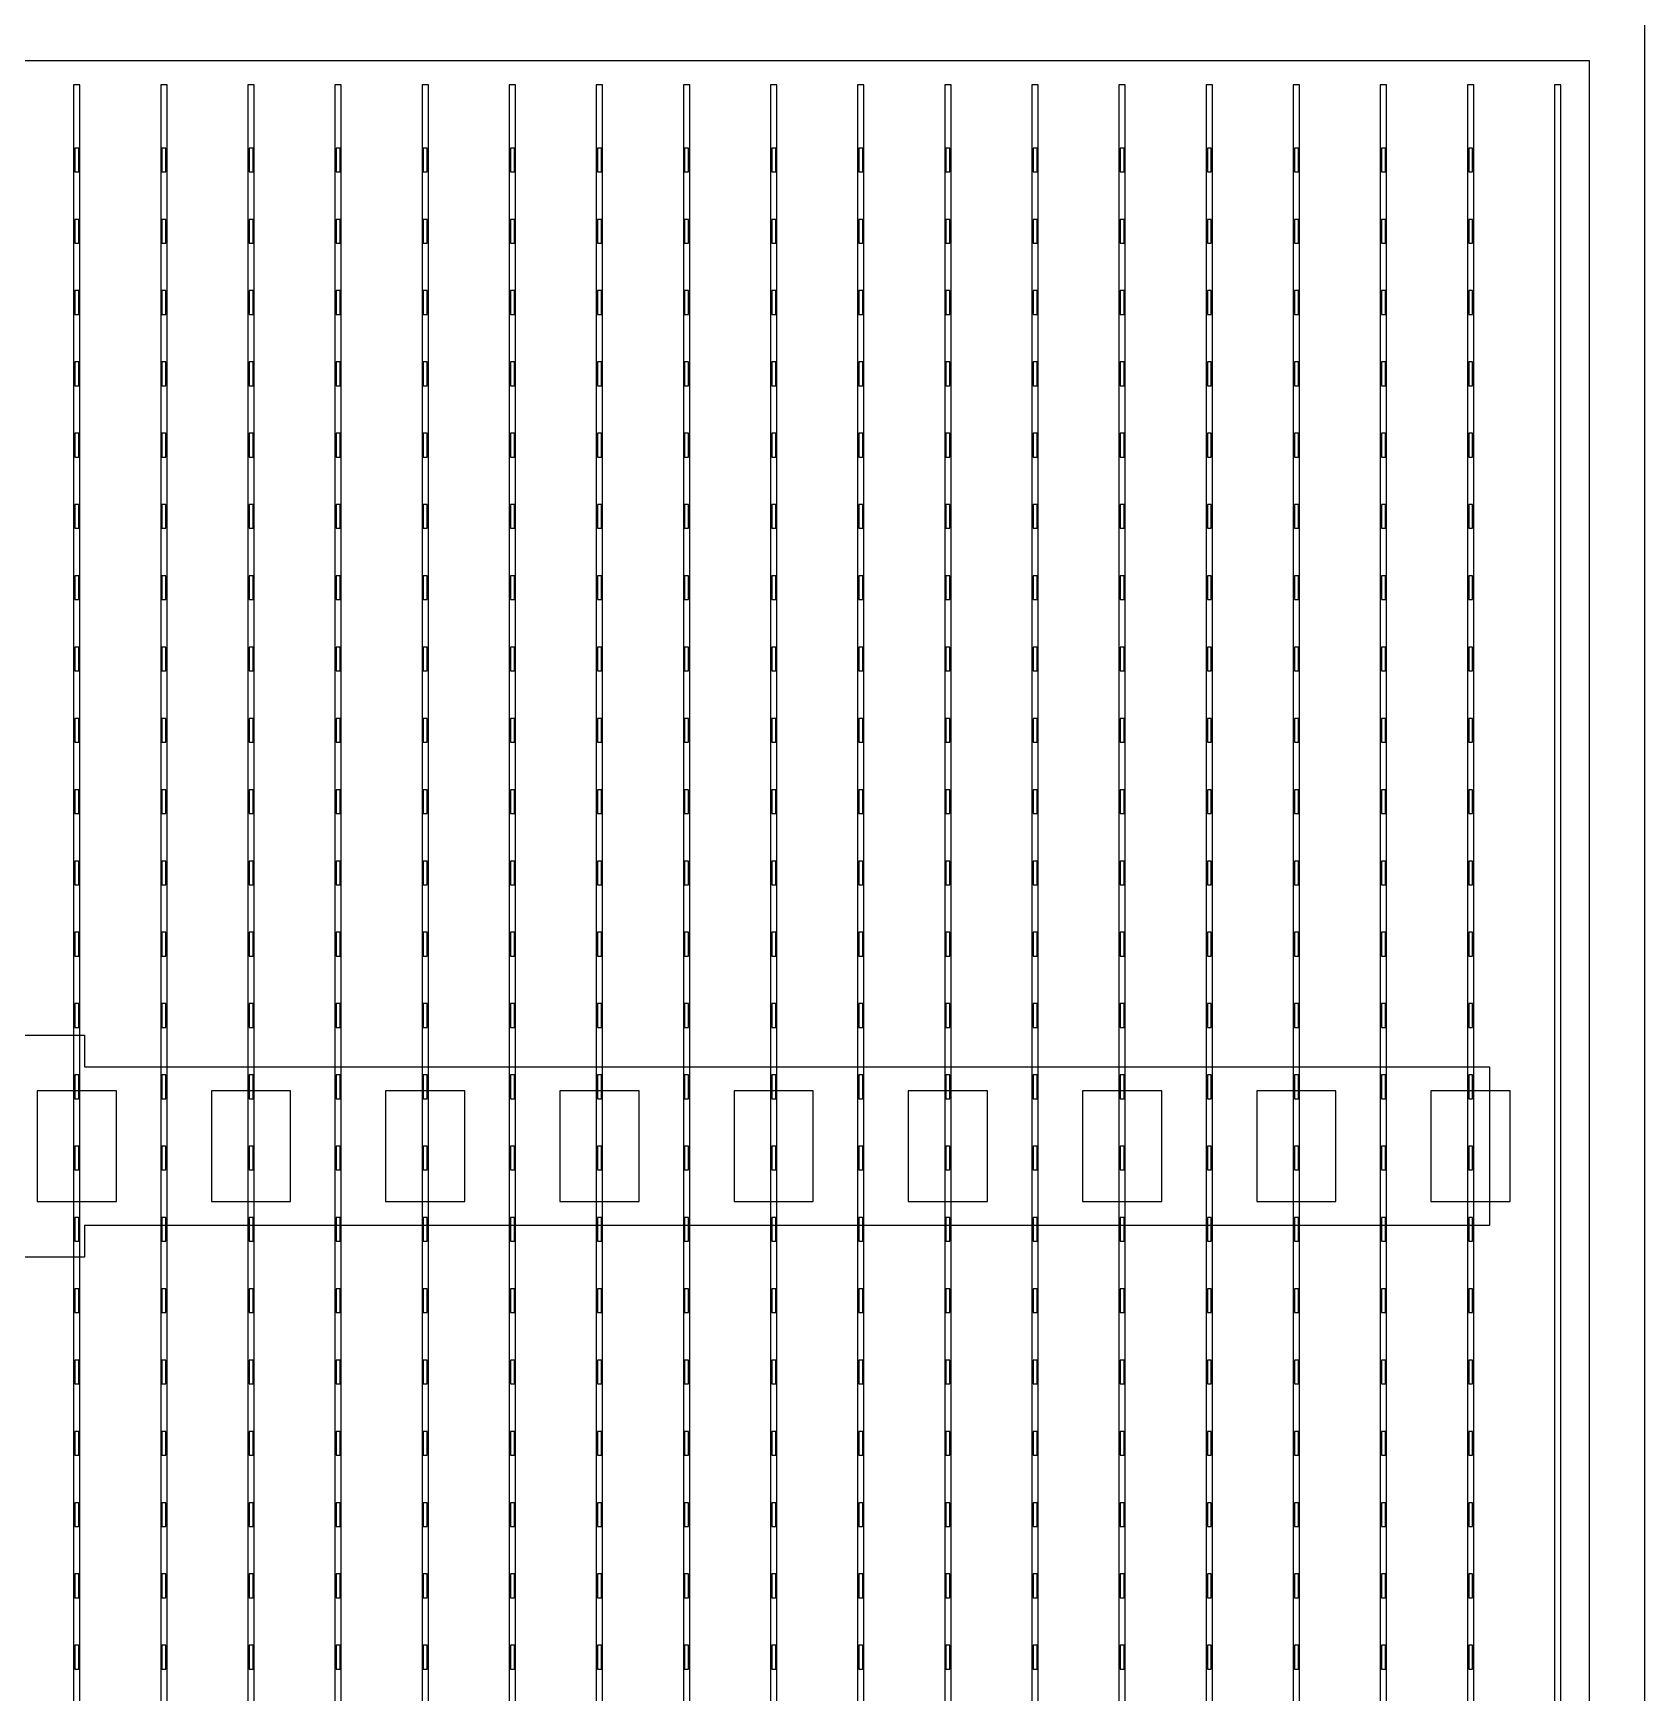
# Model space of a CAD drawing. Header units: millimetres. Extents: x -18 to 142, y -7 to 153.
# Drawn here: x 114.7 to 124.87, y 114.25 to 124.72 of the extents above; entities that cross this region are included whole.
import ezdxf

# ---------------------------------------------------------------- set-up
doc = ezdxf.new("R2010")
doc.units = ezdxf.units.MM
for name, color, linetype in [('BUSBARS', 3, 'Continuous'), ('CELLS', 5, 'Continuous'), ('CONTACT_PADS', 2, 'Continuous'), ('DICING', 4, 'Continuous'), ('FINGERS', 1, 'Continuous'), ('INSULATION', 2, 'Continuous')]:
    doc.layers.add(name, color=color, linetype=linetype)

msp = doc.modelspace()

# ---------------------------------------------------------------- linework, layer by layer
at = {"layer": 'BUSBARS'}
msp.add_lwpolyline([(123.89, 118.2), (123.89, 117.2), (115.02, 117.2), (115.02, 117), (113.82, 117), (113.82, 117.2), (104.95, 117.2), (104.95, 118.2), (113.82, 118.2), (113.82, 118.4), (115.02, 118.4), (115.02, 118.2), (123.89, 118.2)], close=True, dxfattribs=at)
at = {"layer": 'CELLS'}
msp.add_lwpolyline([(124.87, 104), (124.87, 124.9), (103.97, 124.9), (103.97, 104), (124.87, 104)], close=True, dxfattribs=at)
at = {"layer": 'CONTACT_PADS'}
for points in [[(114.983, 123.85), (114.983, 124), (114.958, 124), (114.958, 123.85), (114.983, 123.85)], [(115.533, 123.85), (115.533, 124), (115.508, 124), (115.508, 123.85), (115.533, 123.85)], [(116.083, 123.85), (116.083, 124), (116.058, 124), (116.058, 123.85), (116.083, 123.85)], [(116.633, 123.85), (116.633, 124), (116.608, 124), (116.608, 123.85), (116.633, 123.85)], [(117.183, 123.85), (117.183, 124), (117.158, 124), (117.158, 123.85), (117.183, 123.85)], [(117.733, 123.85), (117.733, 124), (117.708, 124), (117.708, 123.85), (117.733, 123.85)], [(118.283, 123.85), (118.283, 124), (118.258, 124), (118.258, 123.85), (118.283, 123.85)], [(118.833, 123.85), (118.833, 124), (118.808, 124), (118.808, 123.85), (118.833, 123.85)], [(119.383, 123.85), (119.383, 124), (119.358, 124), (119.358, 123.85), (119.383, 123.85)], [(119.933, 123.85), (119.933, 124), (119.908, 124), (119.908, 123.85), (119.933, 123.85)], [(120.483, 123.85), (120.483, 124), (120.458, 124), (120.458, 123.85), (120.483, 123.85)], [(121.033, 123.85), (121.033, 124), (121.008, 124), (121.008, 123.85), (121.033, 123.85)], [(121.583, 123.85), (121.583, 124), (121.558, 124), (121.558, 123.85), (121.583, 123.85)], [(122.133, 123.85), (122.133, 124), (122.108, 124), (122.108, 123.85), (122.133, 123.85)], [(122.683, 123.85), (122.683, 124), (122.658, 124), (122.658, 123.85), (122.683, 123.85)], [(123.233, 123.85), (123.233, 124), (123.208, 124), (123.208, 123.85), (123.233, 123.85)], [(123.783, 123.85), (123.783, 124), (123.758, 124), (123.758, 123.85), (123.783, 123.85)], [(114.983, 123.4), (114.983, 123.55), (114.958, 123.55), (114.958, 123.4), (114.983, 123.4)], [(115.533, 123.4), (115.533, 123.55), (115.508, 123.55), (115.508, 123.4), (115.533, 123.4)], [(116.083, 123.4), (116.083, 123.55), (116.058, 123.55), (116.058, 123.4), (116.083, 123.4)], [(116.633, 123.4), (116.633, 123.55), (116.608, 123.55), (116.608, 123.4), (116.633, 123.4)], [(117.183, 123.4), (117.183, 123.55), (117.158, 123.55), (117.158, 123.4), (117.183, 123.4)], [(117.733, 123.4), (117.733, 123.55), (117.708, 123.55), (117.708, 123.4), (117.733, 123.4)], [(118.283, 123.4), (118.283, 123.55), (118.258, 123.55), (118.258, 123.4), (118.283, 123.4)], [(118.833, 123.4), (118.833, 123.55), (118.808, 123.55), (118.808, 123.4), (118.833, 123.4)], [(119.383, 123.4), (119.383, 123.55), (119.358, 123.55), (119.358, 123.4), (119.383, 123.4)], [(119.933, 123.4), (119.933, 123.55), (119.908, 123.55), (119.908, 123.4), (119.933, 123.4)], [(120.483, 123.4), (120.483, 123.55), (120.458, 123.55), (120.458, 123.4), (120.483, 123.4)], [(121.033, 123.4), (121.033, 123.55), (121.008, 123.55), (121.008, 123.4), (121.033, 123.4)], [(121.583, 123.4), (121.583, 123.55), (121.558, 123.55), (121.558, 123.4), (121.583, 123.4)], [(122.133, 123.4), (122.133, 123.55), (122.108, 123.55), (122.108, 123.4), (122.133, 123.4)], [(122.683, 123.4), (122.683, 123.55), (122.658, 123.55), (122.658, 123.4), (122.683, 123.4)], [(123.233, 123.4), (123.233, 123.55), (123.208, 123.55), (123.208, 123.4), (123.233, 123.4)], [(123.783, 123.4), (123.783, 123.55), (123.758, 123.55), (123.758, 123.4), (123.783, 123.4)], [(114.983, 122.95), (114.983, 123.1), (114.958, 123.1), (114.958, 122.95), (114.983, 122.95)], [(115.533, 122.95), (115.533, 123.1), (115.508, 123.1), (115.508, 122.95), (115.533, 122.95)], [(116.083, 122.95), (116.083, 123.1), (116.058, 123.1), (116.058, 122.95), (116.083, 122.95)], [(116.633, 122.95), (116.633, 123.1), (116.608, 123.1), (116.608, 122.95), (116.633, 122.95)], [(117.183, 122.95), (117.183, 123.1), (117.158, 123.1), (117.158, 122.95), (117.183, 122.95)], [(117.733, 122.95), (117.733, 123.1), (117.708, 123.1), (117.708, 122.95), (117.733, 122.95)], [(118.283, 122.95), (118.283, 123.1), (118.258, 123.1), (118.258, 122.95), (118.283, 122.95)], [(118.833, 122.95), (118.833, 123.1), (118.808, 123.1), (118.808, 122.95), (118.833, 122.95)], [(119.383, 122.95), (119.383, 123.1), (119.358, 123.1), (119.358, 122.95), (119.383, 122.95)], [(119.933, 122.95), (119.933, 123.1), (119.908, 123.1), (119.908, 122.95), (119.933, 122.95)], [(120.483, 122.95), (120.483, 123.1), (120.458, 123.1), (120.458, 122.95), (120.483, 122.95)], [(121.033, 122.95), (121.033, 123.1), (121.008, 123.1), (121.008, 122.95), (121.033, 122.95)], [(121.583, 122.95), (121.583, 123.1), (121.558, 123.1), (121.558, 122.95), (121.583, 122.95)], [(122.133, 122.95), (122.133, 123.1), (122.108, 123.1), (122.108, 122.95), (122.133, 122.95)], [(122.683, 122.95), (122.683, 123.1), (122.658, 123.1), (122.658, 122.95), (122.683, 122.95)], [(123.233, 122.95), (123.233, 123.1), (123.208, 123.1), (123.208, 122.95), (123.233, 122.95)], [(123.783, 122.95), (123.783, 123.1), (123.758, 123.1), (123.758, 122.95), (123.783, 122.95)], [(114.983, 122.5), (114.983, 122.65), (114.958, 122.65), (114.958, 122.5), (114.983, 122.5)], [(115.533, 122.5), (115.533, 122.65), (115.508, 122.65), (115.508, 122.5), (115.533, 122.5)], [(116.083, 122.5), (116.083, 122.65), (116.058, 122.65), (116.058, 122.5), (116.083, 122.5)], [(116.633, 122.5), (116.633, 122.65), (116.608, 122.65), (116.608, 122.5), (116.633, 122.5)], [(117.183, 122.5), (117.183, 122.65), (117.158, 122.65), (117.158, 122.5), (117.183, 122.5)], [(117.733, 122.5), (117.733, 122.65), (117.708, 122.65), (117.708, 122.5), (117.733, 122.5)], [(118.283, 122.5), (118.283, 122.65), (118.258, 122.65), (118.258, 122.5), (118.283, 122.5)], [(118.833, 122.5), (118.833, 122.65), (118.808, 122.65), (118.808, 122.5), (118.833, 122.5)], [(119.383, 122.5), (119.383, 122.65), (119.358, 122.65), (119.358, 122.5), (119.383, 122.5)], [(119.933, 122.5), (119.933, 122.65), (119.908, 122.65), (119.908, 122.5), (119.933, 122.5)], [(120.483, 122.5), (120.483, 122.65), (120.458, 122.65), (120.458, 122.5), (120.483, 122.5)], [(121.033, 122.5), (121.033, 122.65), (121.008, 122.65), (121.008, 122.5), (121.033, 122.5)], [(121.583, 122.5), (121.583, 122.65), (121.558, 122.65), (121.558, 122.5), (121.583, 122.5)], [(122.133, 122.5), (122.133, 122.65), (122.108, 122.65), (122.108, 122.5), (122.133, 122.5)], [(122.683, 122.5), (122.683, 122.65), (122.658, 122.65), (122.658, 122.5), (122.683, 122.5)], [(123.233, 122.5), (123.233, 122.65), (123.208, 122.65), (123.208, 122.5), (123.233, 122.5)], [(123.783, 122.5), (123.783, 122.65), (123.758, 122.65), (123.758, 122.5), (123.783, 122.5)], [(114.983, 122.05), (114.983, 122.2), (114.958, 122.2), (114.958, 122.05), (114.983, 122.05)], [(115.533, 122.05), (115.533, 122.2), (115.508, 122.2), (115.508, 122.05), (115.533, 122.05)], [(116.083, 122.05), (116.083, 122.2), (116.058, 122.2), (116.058, 122.05), (116.083, 122.05)], [(116.633, 122.05), (116.633, 122.2), (116.608, 122.2), (116.608, 122.05), (116.633, 122.05)], [(117.183, 122.05), (117.183, 122.2), (117.158, 122.2), (117.158, 122.05), (117.183, 122.05)], [(117.733, 122.05), (117.733, 122.2), (117.708, 122.2), (117.708, 122.05), (117.733, 122.05)], [(118.283, 122.05), (118.283, 122.2), (118.258, 122.2), (118.258, 122.05), (118.283, 122.05)], [(118.833, 122.05), (118.833, 122.2), (118.808, 122.2), (118.808, 122.05), (118.833, 122.05)], [(119.383, 122.05), (119.383, 122.2), (119.358, 122.2), (119.358, 122.05), (119.383, 122.05)], [(119.933, 122.05), (119.933, 122.2), (119.908, 122.2), (119.908, 122.05), (119.933, 122.05)], [(120.483, 122.05), (120.483, 122.2), (120.458, 122.2), (120.458, 122.05), (120.483, 122.05)], [(121.033, 122.05), (121.033, 122.2), (121.008, 122.2), (121.008, 122.05), (121.033, 122.05)], [(121.583, 122.05), (121.583, 122.2), (121.558, 122.2), (121.558, 122.05), (121.583, 122.05)], [(122.133, 122.05), (122.133, 122.2), (122.108, 122.2), (122.108, 122.05), (122.133, 122.05)], [(122.683, 122.05), (122.683, 122.2), (122.658, 122.2), (122.658, 122.05), (122.683, 122.05)], [(123.233, 122.05), (123.233, 122.2), (123.208, 122.2), (123.208, 122.05), (123.233, 122.05)], [(123.783, 122.05), (123.783, 122.2), (123.758, 122.2), (123.758, 122.05), (123.783, 122.05)], [(114.983, 121.6), (114.983, 121.75), (114.958, 121.75), (114.958, 121.6), (114.983, 121.6)], [(115.533, 121.6), (115.533, 121.75), (115.508, 121.75), (115.508, 121.6), (115.533, 121.6)], [(116.083, 121.6), (116.083, 121.75), (116.058, 121.75), (116.058, 121.6), (116.083, 121.6)], [(116.633, 121.6), (116.633, 121.75), (116.608, 121.75), (116.608, 121.6), (116.633, 121.6)], [(117.183, 121.6), (117.183, 121.75), (117.158, 121.75), (117.158, 121.6), (117.183, 121.6)], [(117.733, 121.6), (117.733, 121.75), (117.708, 121.75), (117.708, 121.6), (117.733, 121.6)], [(118.283, 121.6), (118.283, 121.75), (118.258, 121.75), (118.258, 121.6), (118.283, 121.6)], [(118.833, 121.6), (118.833, 121.75), (118.808, 121.75), (118.808, 121.6), (118.833, 121.6)], [(119.383, 121.6), (119.383, 121.75), (119.358, 121.75), (119.358, 121.6), (119.383, 121.6)], [(119.933, 121.6), (119.933, 121.75), (119.908, 121.75), (119.908, 121.6), (119.933, 121.6)], [(120.483, 121.6), (120.483, 121.75), (120.458, 121.75), (120.458, 121.6), (120.483, 121.6)], [(121.033, 121.6), (121.033, 121.75), (121.008, 121.75), (121.008, 121.6), (121.033, 121.6)], [(121.583, 121.6), (121.583, 121.75), (121.558, 121.75), (121.558, 121.6), (121.583, 121.6)], [(122.133, 121.6), (122.133, 121.75), (122.108, 121.75), (122.108, 121.6), (122.133, 121.6)], [(122.683, 121.6), (122.683, 121.75), (122.658, 121.75), (122.658, 121.6), (122.683, 121.6)], [(123.233, 121.6), (123.233, 121.75), (123.208, 121.75), (123.208, 121.6), (123.233, 121.6)], [(123.783, 121.6), (123.783, 121.75), (123.758, 121.75), (123.758, 121.6), (123.783, 121.6)], [(114.983, 121.15), (114.983, 121.3), (114.958, 121.3), (114.958, 121.15), (114.983, 121.15)], [(115.533, 121.15), (115.533, 121.3), (115.508, 121.3), (115.508, 121.15), (115.533, 121.15)], [(116.083, 121.15), (116.083, 121.3), (116.058, 121.3), (116.058, 121.15), (116.083, 121.15)], [(116.633, 121.15), (116.633, 121.3), (116.608, 121.3), (116.608, 121.15), (116.633, 121.15)], [(117.183, 121.15), (117.183, 121.3), (117.158, 121.3), (117.158, 121.15), (117.183, 121.15)], [(117.733, 121.15), (117.733, 121.3), (117.708, 121.3), (117.708, 121.15), (117.733, 121.15)], [(118.283, 121.15), (118.283, 121.3), (118.258, 121.3), (118.258, 121.15), (118.283, 121.15)], [(118.833, 121.15), (118.833, 121.3), (118.808, 121.3), (118.808, 121.15), (118.833, 121.15)], [(119.383, 121.15), (119.383, 121.3), (119.358, 121.3), (119.358, 121.15), (119.383, 121.15)], [(119.933, 121.15), (119.933, 121.3), (119.908, 121.3), (119.908, 121.15), (119.933, 121.15)], [(120.483, 121.15), (120.483, 121.3), (120.458, 121.3), (120.458, 121.15), (120.483, 121.15)], [(121.033, 121.15), (121.033, 121.3), (121.008, 121.3), (121.008, 121.15), (121.033, 121.15)], [(121.583, 121.15), (121.583, 121.3), (121.558, 121.3), (121.558, 121.15), (121.583, 121.15)], [(122.133, 121.15), (122.133, 121.3), (122.108, 121.3), (122.108, 121.15), (122.133, 121.15)], [(122.683, 121.15), (122.683, 121.3), (122.658, 121.3), (122.658, 121.15), (122.683, 121.15)], [(123.233, 121.15), (123.233, 121.3), (123.208, 121.3), (123.208, 121.15), (123.233, 121.15)], [(123.783, 121.15), (123.783, 121.3), (123.758, 121.3), (123.758, 121.15), (123.783, 121.15)], [(114.983, 120.7), (114.983, 120.85), (114.958, 120.85), (114.958, 120.7), (114.983, 120.7)], [(115.533, 120.7), (115.533, 120.85), (115.508, 120.85), (115.508, 120.7), (115.533, 120.7)], [(116.083, 120.7), (116.083, 120.85), (116.058, 120.85), (116.058, 120.7), (116.083, 120.7)], [(116.633, 120.7), (116.633, 120.85), (116.608, 120.85), (116.608, 120.7), (116.633, 120.7)], [(117.183, 120.7), (117.183, 120.85), (117.158, 120.85), (117.158, 120.7), (117.183, 120.7)], [(117.733, 120.7), (117.733, 120.85), (117.708, 120.85), (117.708, 120.7), (117.733, 120.7)], [(118.283, 120.7), (118.283, 120.85), (118.258, 120.85), (118.258, 120.7), (118.283, 120.7)], [(118.833, 120.7), (118.833, 120.85), (118.808, 120.85), (118.808, 120.7), (118.833, 120.7)], [(119.383, 120.7), (119.383, 120.85), (119.358, 120.85), (119.358, 120.7), (119.383, 120.7)], [(119.933, 120.7), (119.933, 120.85), (119.908, 120.85), (119.908, 120.7), (119.933, 120.7)], [(120.483, 120.7), (120.483, 120.85), (120.458, 120.85), (120.458, 120.7), (120.483, 120.7)], [(121.033, 120.7), (121.033, 120.85), (121.008, 120.85), (121.008, 120.7), (121.033, 120.7)], [(121.583, 120.7), (121.583, 120.85), (121.558, 120.85), (121.558, 120.7), (121.583, 120.7)], [(122.133, 120.7), (122.133, 120.85), (122.108, 120.85), (122.108, 120.7), (122.133, 120.7)], [(122.683, 120.7), (122.683, 120.85), (122.658, 120.85), (122.658, 120.7), (122.683, 120.7)], [(123.233, 120.7), (123.233, 120.85), (123.208, 120.85), (123.208, 120.7), (123.233, 120.7)], [(123.783, 120.7), (123.783, 120.85), (123.758, 120.85), (123.758, 120.7), (123.783, 120.7)], [(114.983, 120.25), (114.983, 120.4), (114.958, 120.4), (114.958, 120.25), (114.983, 120.25)], [(115.533, 120.25), (115.533, 120.4), (115.508, 120.4), (115.508, 120.25), (115.533, 120.25)], [(116.083, 120.25), (116.083, 120.4), (116.058, 120.4), (116.058, 120.25), (116.083, 120.25)], [(116.633, 120.25), (116.633, 120.4), (116.608, 120.4), (116.608, 120.25), (116.633, 120.25)], [(117.183, 120.25), (117.183, 120.4), (117.158, 120.4), (117.158, 120.25), (117.183, 120.25)], [(117.733, 120.25), (117.733, 120.4), (117.708, 120.4), (117.708, 120.25), (117.733, 120.25)], [(118.283, 120.25), (118.283, 120.4), (118.258, 120.4), (118.258, 120.25), (118.283, 120.25)], [(118.833, 120.25), (118.833, 120.4), (118.808, 120.4), (118.808, 120.25), (118.833, 120.25)], [(119.383, 120.25), (119.383, 120.4), (119.358, 120.4), (119.358, 120.25), (119.383, 120.25)], [(119.933, 120.25), (119.933, 120.4), (119.908, 120.4), (119.908, 120.25), (119.933, 120.25)], [(120.483, 120.25), (120.483, 120.4), (120.458, 120.4), (120.458, 120.25), (120.483, 120.25)], [(121.033, 120.25), (121.033, 120.4), (121.008, 120.4), (121.008, 120.25), (121.033, 120.25)], [(121.583, 120.25), (121.583, 120.4), (121.558, 120.4), (121.558, 120.25), (121.583, 120.25)], [(122.133, 120.25), (122.133, 120.4), (122.108, 120.4), (122.108, 120.25), (122.133, 120.25)], [(122.683, 120.25), (122.683, 120.4), (122.658, 120.4), (122.658, 120.25), (122.683, 120.25)], [(123.233, 120.25), (123.233, 120.4), (123.208, 120.4), (123.208, 120.25), (123.233, 120.25)], [(123.783, 120.25), (123.783, 120.4), (123.758, 120.4), (123.758, 120.25), (123.783, 120.25)], [(114.983, 119.8), (114.983, 119.95), (114.958, 119.95), (114.958, 119.8), (114.983, 119.8)], [(115.533, 119.8), (115.533, 119.95), (115.508, 119.95), (115.508, 119.8), (115.533, 119.8)], [(116.083, 119.8), (116.083, 119.95), (116.058, 119.95), (116.058, 119.8), (116.083, 119.8)], [(116.633, 119.8), (116.633, 119.95), (116.608, 119.95), (116.608, 119.8), (116.633, 119.8)], [(117.183, 119.8), (117.183, 119.95), (117.158, 119.95), (117.158, 119.8), (117.183, 119.8)], [(117.733, 119.8), (117.733, 119.95), (117.708, 119.95), (117.708, 119.8), (117.733, 119.8)], [(118.283, 119.8), (118.283, 119.95), (118.258, 119.95), (118.258, 119.8), (118.283, 119.8)], [(118.833, 119.8), (118.833, 119.95), (118.808, 119.95), (118.808, 119.8), (118.833, 119.8)], [(119.383, 119.8), (119.383, 119.95), (119.358, 119.95), (119.358, 119.8), (119.383, 119.8)], [(119.933, 119.8), (119.933, 119.95), (119.908, 119.95), (119.908, 119.8), (119.933, 119.8)], [(120.483, 119.8), (120.483, 119.95), (120.458, 119.95), (120.458, 119.8), (120.483, 119.8)], [(121.033, 119.8), (121.033, 119.95), (121.008, 119.95), (121.008, 119.8), (121.033, 119.8)], [(121.583, 119.8), (121.583, 119.95), (121.558, 119.95), (121.558, 119.8), (121.583, 119.8)], [(122.133, 119.8), (122.133, 119.95), (122.108, 119.95), (122.108, 119.8), (122.133, 119.8)], [(122.683, 119.8), (122.683, 119.95), (122.658, 119.95), (122.658, 119.8), (122.683, 119.8)], [(123.233, 119.8), (123.233, 119.95), (123.208, 119.95), (123.208, 119.8), (123.233, 119.8)], [(123.783, 119.8), (123.783, 119.95), (123.758, 119.95), (123.758, 119.8), (123.783, 119.8)], [(114.983, 119.35), (114.983, 119.5), (114.958, 119.5), (114.958, 119.35), (114.983, 119.35)], [(115.533, 119.35), (115.533, 119.5), (115.508, 119.5), (115.508, 119.35), (115.533, 119.35)], [(116.083, 119.35), (116.083, 119.5), (116.058, 119.5), (116.058, 119.35), (116.083, 119.35)], [(116.633, 119.35), (116.633, 119.5), (116.608, 119.5), (116.608, 119.35), (116.633, 119.35)], [(117.183, 119.35), (117.183, 119.5), (117.158, 119.5), (117.158, 119.35), (117.183, 119.35)], [(117.733, 119.35), (117.733, 119.5), (117.708, 119.5), (117.708, 119.35), (117.733, 119.35)], [(118.283, 119.35), (118.283, 119.5), (118.258, 119.5), (118.258, 119.35), (118.283, 119.35)], [(118.833, 119.35), (118.833, 119.5), (118.808, 119.5), (118.808, 119.35), (118.833, 119.35)], [(119.383, 119.35), (119.383, 119.5), (119.358, 119.5), (119.358, 119.35), (119.383, 119.35)], [(119.933, 119.35), (119.933, 119.5), (119.908, 119.5), (119.908, 119.35), (119.933, 119.35)], [(120.483, 119.35), (120.483, 119.5), (120.458, 119.5), (120.458, 119.35), (120.483, 119.35)], [(121.033, 119.35), (121.033, 119.5), (121.008, 119.5), (121.008, 119.35), (121.033, 119.35)], [(121.583, 119.35), (121.583, 119.5), (121.558, 119.5), (121.558, 119.35), (121.583, 119.35)], [(122.133, 119.35), (122.133, 119.5), (122.108, 119.5), (122.108, 119.35), (122.133, 119.35)], [(122.683, 119.35), (122.683, 119.5), (122.658, 119.5), (122.658, 119.35), (122.683, 119.35)], [(123.233, 119.35), (123.233, 119.5), (123.208, 119.5), (123.208, 119.35), (123.233, 119.35)], [(123.783, 119.35), (123.783, 119.5), (123.758, 119.5), (123.758, 119.35), (123.783, 119.35)], [(114.983, 118.9), (114.983, 119.05), (114.958, 119.05), (114.958, 118.9), (114.983, 118.9)], [(115.533, 118.9), (115.533, 119.05), (115.508, 119.05), (115.508, 118.9), (115.533, 118.9)], [(116.083, 118.9), (116.083, 119.05), (116.058, 119.05), (116.058, 118.9), (116.083, 118.9)], [(116.633, 118.9), (116.633, 119.05), (116.608, 119.05), (116.608, 118.9), (116.633, 118.9)], [(117.183, 118.9), (117.183, 119.05), (117.158, 119.05), (117.158, 118.9), (117.183, 118.9)], [(117.733, 118.9), (117.733, 119.05), (117.708, 119.05), (117.708, 118.9), (117.733, 118.9)], [(118.283, 118.9), (118.283, 119.05), (118.258, 119.05), (118.258, 118.9), (118.283, 118.9)], [(118.833, 118.9), (118.833, 119.05), (118.808, 119.05), (118.808, 118.9), (118.833, 118.9)], [(119.383, 118.9), (119.383, 119.05), (119.358, 119.05), (119.358, 118.9), (119.383, 118.9)], [(119.933, 118.9), (119.933, 119.05), (119.908, 119.05), (119.908, 118.9), (119.933, 118.9)], [(120.483, 118.9), (120.483, 119.05), (120.458, 119.05), (120.458, 118.9), (120.483, 118.9)], [(121.033, 118.9), (121.033, 119.05), (121.008, 119.05), (121.008, 118.9), (121.033, 118.9)], [(121.583, 118.9), (121.583, 119.05), (121.558, 119.05), (121.558, 118.9), (121.583, 118.9)], [(122.133, 118.9), (122.133, 119.05), (122.108, 119.05), (122.108, 118.9), (122.133, 118.9)], [(122.683, 118.9), (122.683, 119.05), (122.658, 119.05), (122.658, 118.9), (122.683, 118.9)], [(123.233, 118.9), (123.233, 119.05), (123.208, 119.05), (123.208, 118.9), (123.233, 118.9)], [(123.783, 118.9), (123.783, 119.05), (123.758, 119.05), (123.758, 118.9), (123.783, 118.9)], [(114.983, 118.45), (114.983, 118.6), (114.958, 118.6), (114.958, 118.45), (114.983, 118.45)], [(115.533, 118.45), (115.533, 118.6), (115.508, 118.6), (115.508, 118.45), (115.533, 118.45)], [(116.083, 118.45), (116.083, 118.6), (116.058, 118.6), (116.058, 118.45), (116.083, 118.45)], [(116.633, 118.45), (116.633, 118.6), (116.608, 118.6), (116.608, 118.45), (116.633, 118.45)], [(117.183, 118.45), (117.183, 118.6), (117.158, 118.6), (117.158, 118.45), (117.183, 118.45)], [(117.733, 118.45), (117.733, 118.6), (117.708, 118.6), (117.708, 118.45), (117.733, 118.45)], [(118.283, 118.45), (118.283, 118.6), (118.258, 118.6), (118.258, 118.45), (118.283, 118.45)], [(118.833, 118.45), (118.833, 118.6), (118.808, 118.6), (118.808, 118.45), (118.833, 118.45)], [(119.383, 118.45), (119.383, 118.6), (119.358, 118.6), (119.358, 118.45), (119.383, 118.45)], [(119.933, 118.45), (119.933, 118.6), (119.908, 118.6), (119.908, 118.45), (119.933, 118.45)], [(120.483, 118.45), (120.483, 118.6), (120.458, 118.6), (120.458, 118.45), (120.483, 118.45)], [(121.033, 118.45), (121.033, 118.6), (121.008, 118.6), (121.008, 118.45), (121.033, 118.45)], [(121.583, 118.45), (121.583, 118.6), (121.558, 118.6), (121.558, 118.45), (121.583, 118.45)], [(122.133, 118.45), (122.133, 118.6), (122.108, 118.6), (122.108, 118.45), (122.133, 118.45)], [(122.683, 118.45), (122.683, 118.6), (122.658, 118.6), (122.658, 118.45), (122.683, 118.45)], [(123.233, 118.45), (123.233, 118.6), (123.208, 118.6), (123.208, 118.45), (123.233, 118.45)], [(123.783, 118.45), (123.783, 118.6), (123.758, 118.6), (123.758, 118.45), (123.783, 118.45)], [(114.983, 118), (114.983, 118.15), (114.958, 118.15), (114.958, 118), (114.983, 118)], [(115.533, 118), (115.533, 118.15), (115.508, 118.15), (115.508, 118), (115.533, 118)], [(116.083, 118), (116.083, 118.15), (116.058, 118.15), (116.058, 118), (116.083, 118)], [(116.633, 118), (116.633, 118.15), (116.608, 118.15), (116.608, 118), (116.633, 118)], [(117.183, 118), (117.183, 118.15), (117.158, 118.15), (117.158, 118), (117.183, 118)], [(117.733, 118), (117.733, 118.15), (117.708, 118.15), (117.708, 118), (117.733, 118)], [(118.283, 118), (118.283, 118.15), (118.258, 118.15), (118.258, 118), (118.283, 118)], [(118.833, 118), (118.833, 118.15), (118.808, 118.15), (118.808, 118), (118.833, 118)], [(119.383, 118), (119.383, 118.15), (119.358, 118.15), (119.358, 118), (119.383, 118)], [(119.933, 118), (119.933, 118.15), (119.908, 118.15), (119.908, 118), (119.933, 118)], [(120.483, 118), (120.483, 118.15), (120.458, 118.15), (120.458, 118), (120.483, 118)], [(121.033, 118), (121.033, 118.15), (121.008, 118.15), (121.008, 118), (121.033, 118)], [(121.583, 118), (121.583, 118.15), (121.558, 118.15), (121.558, 118), (121.583, 118)], [(122.133, 118), (122.133, 118.15), (122.108, 118.15), (122.108, 118), (122.133, 118)], [(122.683, 118), (122.683, 118.15), (122.658, 118.15), (122.658, 118), (122.683, 118)], [(123.233, 118), (123.233, 118.15), (123.208, 118.15), (123.208, 118), (123.233, 118)], [(123.783, 118), (123.783, 118.15), (123.758, 118.15), (123.758, 118), (123.783, 118)], [(114.983, 117.55), (114.983, 117.7), (114.958, 117.7), (114.958, 117.55), (114.983, 117.55)], [(115.533, 117.55), (115.533, 117.7), (115.508, 117.7), (115.508, 117.55), (115.533, 117.55)], [(116.083, 117.55), (116.083, 117.7), (116.058, 117.7), (116.058, 117.55), (116.083, 117.55)], [(116.633, 117.55), (116.633, 117.7), (116.608, 117.7), (116.608, 117.55), (116.633, 117.55)], [(117.183, 117.55), (117.183, 117.7), (117.158, 117.7), (117.158, 117.55), (117.183, 117.55)], [(117.733, 117.55), (117.733, 117.7), (117.708, 117.7), (117.708, 117.55), (117.733, 117.55)], [(118.283, 117.55), (118.283, 117.7), (118.258, 117.7), (118.258, 117.55), (118.283, 117.55)], [(118.833, 117.55), (118.833, 117.7), (118.808, 117.7), (118.808, 117.55), (118.833, 117.55)], [(119.383, 117.55), (119.383, 117.7), (119.358, 117.7), (119.358, 117.55), (119.383, 117.55)], [(119.933, 117.55), (119.933, 117.7), (119.908, 117.7), (119.908, 117.55), (119.933, 117.55)], [(120.483, 117.55), (120.483, 117.7), (120.458, 117.7), (120.458, 117.55), (120.483, 117.55)], [(121.033, 117.55), (121.033, 117.7), (121.008, 117.7), (121.008, 117.55), (121.033, 117.55)], [(121.583, 117.55), (121.583, 117.7), (121.558, 117.7), (121.558, 117.55), (121.583, 117.55)], [(122.133, 117.55), (122.133, 117.7), (122.108, 117.7), (122.108, 117.55), (122.133, 117.55)], [(122.683, 117.55), (122.683, 117.7), (122.658, 117.7), (122.658, 117.55), (122.683, 117.55)], [(123.233, 117.55), (123.233, 117.7), (123.208, 117.7), (123.208, 117.55), (123.233, 117.55)], [(123.783, 117.55), (123.783, 117.7), (123.758, 117.7), (123.758, 117.55), (123.783, 117.55)], [(114.983, 117.1), (114.983, 117.25), (114.958, 117.25), (114.958, 117.1), (114.983, 117.1)], [(115.533, 117.1), (115.533, 117.25), (115.508, 117.25), (115.508, 117.1), (115.533, 117.1)], [(116.083, 117.1), (116.083, 117.25), (116.058, 117.25), (116.058, 117.1), (116.083, 117.1)], [(116.633, 117.1), (116.633, 117.25), (116.608, 117.25), (116.608, 117.1), (116.633, 117.1)], [(117.183, 117.1), (117.183, 117.25), (117.158, 117.25), (117.158, 117.1), (117.183, 117.1)], [(117.733, 117.1), (117.733, 117.25), (117.708, 117.25), (117.708, 117.1), (117.733, 117.1)], [(118.283, 117.1), (118.283, 117.25), (118.258, 117.25), (118.258, 117.1), (118.283, 117.1)], [(118.833, 117.1), (118.833, 117.25), (118.808, 117.25), (118.808, 117.1), (118.833, 117.1)], [(119.383, 117.1), (119.383, 117.25), (119.358, 117.25), (119.358, 117.1), (119.383, 117.1)], [(119.933, 117.1), (119.933, 117.25), (119.908, 117.25), (119.908, 117.1), (119.933, 117.1)], [(120.483, 117.1), (120.483, 117.25), (120.458, 117.25), (120.458, 117.1), (120.483, 117.1)], [(121.033, 117.1), (121.033, 117.25), (121.008, 117.25), (121.008, 117.1), (121.033, 117.1)], [(121.583, 117.1), (121.583, 117.25), (121.558, 117.25), (121.558, 117.1), (121.583, 117.1)], [(122.133, 117.1), (122.133, 117.25), (122.108, 117.25), (122.108, 117.1), (122.133, 117.1)], [(122.683, 117.1), (122.683, 117.25), (122.658, 117.25), (122.658, 117.1), (122.683, 117.1)], [(123.233, 117.1), (123.233, 117.25), (123.208, 117.25), (123.208, 117.1), (123.233, 117.1)], [(123.783, 117.1), (123.783, 117.25), (123.758, 117.25), (123.758, 117.1), (123.783, 117.1)], [(114.983, 116.65), (114.983, 116.8), (114.958, 116.8), (114.958, 116.65), (114.983, 116.65)], [(115.533, 116.65), (115.533, 116.8), (115.508, 116.8), (115.508, 116.65), (115.533, 116.65)], [(116.083, 116.65), (116.083, 116.8), (116.058, 116.8), (116.058, 116.65), (116.083, 116.65)], [(116.633, 116.65), (116.633, 116.8), (116.608, 116.8), (116.608, 116.65), (116.633, 116.65)], [(117.183, 116.65), (117.183, 116.8), (117.158, 116.8), (117.158, 116.65), (117.183, 116.65)], [(117.733, 116.65), (117.733, 116.8), (117.708, 116.8), (117.708, 116.65), (117.733, 116.65)], [(118.283, 116.65), (118.283, 116.8), (118.258, 116.8), (118.258, 116.65), (118.283, 116.65)], [(118.833, 116.65), (118.833, 116.8), (118.808, 116.8), (118.808, 116.65), (118.833, 116.65)], [(119.383, 116.65), (119.383, 116.8), (119.358, 116.8), (119.358, 116.65), (119.383, 116.65)], [(119.933, 116.65), (119.933, 116.8), (119.908, 116.8), (119.908, 116.65), (119.933, 116.65)], [(120.483, 116.65), (120.483, 116.8), (120.458, 116.8), (120.458, 116.65), (120.483, 116.65)], [(121.033, 116.65), (121.033, 116.8), (121.008, 116.8), (121.008, 116.65), (121.033, 116.65)], [(121.583, 116.65), (121.583, 116.8), (121.558, 116.8), (121.558, 116.65), (121.583, 116.65)], [(122.133, 116.65), (122.133, 116.8), (122.108, 116.8), (122.108, 116.65), (122.133, 116.65)], [(122.683, 116.65), (122.683, 116.8), (122.658, 116.8), (122.658, 116.65), (122.683, 116.65)], [(123.233, 116.65), (123.233, 116.8), (123.208, 116.8), (123.208, 116.65), (123.233, 116.65)], [(123.783, 116.65), (123.783, 116.8), (123.758, 116.8), (123.758, 116.65), (123.783, 116.65)], [(114.983, 116.2), (114.983, 116.35), (114.958, 116.35), (114.958, 116.2), (114.983, 116.2)], [(115.533, 116.2), (115.533, 116.35), (115.508, 116.35), (115.508, 116.2), (115.533, 116.2)], [(116.083, 116.2), (116.083, 116.35), (116.058, 116.35), (116.058, 116.2), (116.083, 116.2)], [(116.633, 116.2), (116.633, 116.35), (116.608, 116.35), (116.608, 116.2), (116.633, 116.2)], [(117.183, 116.2), (117.183, 116.35), (117.158, 116.35), (117.158, 116.2), (117.183, 116.2)], [(117.733, 116.2), (117.733, 116.35), (117.708, 116.35), (117.708, 116.2), (117.733, 116.2)], [(118.283, 116.2), (118.283, 116.35), (118.258, 116.35), (118.258, 116.2), (118.283, 116.2)], [(118.833, 116.2), (118.833, 116.35), (118.808, 116.35), (118.808, 116.2), (118.833, 116.2)], [(119.383, 116.2), (119.383, 116.35), (119.358, 116.35), (119.358, 116.2), (119.383, 116.2)], [(119.933, 116.2), (119.933, 116.35), (119.908, 116.35), (119.908, 116.2), (119.933, 116.2)], [(120.483, 116.2), (120.483, 116.35), (120.458, 116.35), (120.458, 116.2), (120.483, 116.2)], [(121.033, 116.2), (121.033, 116.35), (121.008, 116.35), (121.008, 116.2), (121.033, 116.2)], [(121.583, 116.2), (121.583, 116.35), (121.558, 116.35), (121.558, 116.2), (121.583, 116.2)], [(122.133, 116.2), (122.133, 116.35), (122.108, 116.35), (122.108, 116.2), (122.133, 116.2)], [(122.683, 116.2), (122.683, 116.35), (122.658, 116.35), (122.658, 116.2), (122.683, 116.2)], [(123.233, 116.2), (123.233, 116.35), (123.208, 116.35), (123.208, 116.2), (123.233, 116.2)], [(123.783, 116.2), (123.783, 116.35), (123.758, 116.35), (123.758, 116.2), (123.783, 116.2)], [(114.983, 115.75), (114.983, 115.9), (114.958, 115.9), (114.958, 115.75), (114.983, 115.75)], [(115.533, 115.75), (115.533, 115.9), (115.508, 115.9), (115.508, 115.75), (115.533, 115.75)], [(116.083, 115.75), (116.083, 115.9), (116.058, 115.9), (116.058, 115.75), (116.083, 115.75)], [(116.633, 115.75), (116.633, 115.9), (116.608, 115.9), (116.608, 115.75), (116.633, 115.75)], [(117.183, 115.75), (117.183, 115.9), (117.158, 115.9), (117.158, 115.75), (117.183, 115.75)], [(117.733, 115.75), (117.733, 115.9), (117.708, 115.9), (117.708, 115.75), (117.733, 115.75)], [(118.283, 115.75), (118.283, 115.9), (118.258, 115.9), (118.258, 115.75), (118.283, 115.75)], [(118.833, 115.75), (118.833, 115.9), (118.808, 115.9), (118.808, 115.75), (118.833, 115.75)], [(119.383, 115.75), (119.383, 115.9), (119.358, 115.9), (119.358, 115.75), (119.383, 115.75)], [(119.933, 115.75), (119.933, 115.9), (119.908, 115.9), (119.908, 115.75), (119.933, 115.75)], [(120.483, 115.75), (120.483, 115.9), (120.458, 115.9), (120.458, 115.75), (120.483, 115.75)], [(121.033, 115.75), (121.033, 115.9), (121.008, 115.9), (121.008, 115.75), (121.033, 115.75)], [(121.583, 115.75), (121.583, 115.9), (121.558, 115.9), (121.558, 115.75), (121.583, 115.75)], [(122.133, 115.75), (122.133, 115.9), (122.108, 115.9), (122.108, 115.75), (122.133, 115.75)], [(122.683, 115.75), (122.683, 115.9), (122.658, 115.9), (122.658, 115.75), (122.683, 115.75)], [(123.233, 115.75), (123.233, 115.9), (123.208, 115.9), (123.208, 115.75), (123.233, 115.75)], [(123.783, 115.75), (123.783, 115.9), (123.758, 115.9), (123.758, 115.75), (123.783, 115.75)], [(114.983, 115.3), (114.983, 115.45), (114.958, 115.45), (114.958, 115.3), (114.983, 115.3)], [(115.533, 115.3), (115.533, 115.45), (115.508, 115.45), (115.508, 115.3), (115.533, 115.3)], [(116.083, 115.3), (116.083, 115.45), (116.058, 115.45), (116.058, 115.3), (116.083, 115.3)], [(116.633, 115.3), (116.633, 115.45), (116.608, 115.45), (116.608, 115.3), (116.633, 115.3)], [(117.183, 115.3), (117.183, 115.45), (117.158, 115.45), (117.158, 115.3), (117.183, 115.3)], [(117.733, 115.3), (117.733, 115.45), (117.708, 115.45), (117.708, 115.3), (117.733, 115.3)], [(118.283, 115.3), (118.283, 115.45), (118.258, 115.45), (118.258, 115.3), (118.283, 115.3)], [(118.833, 115.3), (118.833, 115.45), (118.808, 115.45), (118.808, 115.3), (118.833, 115.3)], [(119.383, 115.3), (119.383, 115.45), (119.358, 115.45), (119.358, 115.3), (119.383, 115.3)], [(119.933, 115.3), (119.933, 115.45), (119.908, 115.45), (119.908, 115.3), (119.933, 115.3)], [(120.483, 115.3), (120.483, 115.45), (120.458, 115.45), (120.458, 115.3), (120.483, 115.3)], [(121.033, 115.3), (121.033, 115.45), (121.008, 115.45), (121.008, 115.3), (121.033, 115.3)], [(121.583, 115.3), (121.583, 115.45), (121.558, 115.45), (121.558, 115.3), (121.583, 115.3)], [(122.133, 115.3), (122.133, 115.45), (122.108, 115.45), (122.108, 115.3), (122.133, 115.3)], [(122.683, 115.3), (122.683, 115.45), (122.658, 115.45), (122.658, 115.3), (122.683, 115.3)], [(123.233, 115.3), (123.233, 115.45), (123.208, 115.45), (123.208, 115.3), (123.233, 115.3)], [(123.783, 115.3), (123.783, 115.45), (123.758, 115.45), (123.758, 115.3), (123.783, 115.3)], [(114.983, 114.85), (114.983, 115), (114.958, 115), (114.958, 114.85), (114.983, 114.85)], [(115.533, 114.85), (115.533, 115), (115.508, 115), (115.508, 114.85), (115.533, 114.85)], [(116.083, 114.85), (116.083, 115), (116.058, 115), (116.058, 114.85), (116.083, 114.85)], [(116.633, 114.85), (116.633, 115), (116.608, 115), (116.608, 114.85), (116.633, 114.85)], [(117.183, 114.85), (117.183, 115), (117.158, 115), (117.158, 114.85), (117.183, 114.85)], [(117.733, 114.85), (117.733, 115), (117.708, 115), (117.708, 114.85), (117.733, 114.85)], [(118.283, 114.85), (118.283, 115), (118.258, 115), (118.258, 114.85), (118.283, 114.85)], [(118.833, 114.85), (118.833, 115), (118.808, 115), (118.808, 114.85), (118.833, 114.85)], [(119.383, 114.85), (119.383, 115), (119.358, 115), (119.358, 114.85), (119.383, 114.85)], [(119.933, 114.85), (119.933, 115), (119.908, 115), (119.908, 114.85), (119.933, 114.85)], [(120.483, 114.85), (120.483, 115), (120.458, 115), (120.458, 114.85), (120.483, 114.85)], [(121.033, 114.85), (121.033, 115), (121.008, 115), (121.008, 114.85), (121.033, 114.85)], [(121.583, 114.85), (121.583, 115), (121.558, 115), (121.558, 114.85), (121.583, 114.85)], [(122.133, 114.85), (122.133, 115), (122.108, 115), (122.108, 114.85), (122.133, 114.85)], [(122.683, 114.85), (122.683, 115), (122.658, 115), (122.658, 114.85), (122.683, 114.85)], [(123.233, 114.85), (123.233, 115), (123.208, 115), (123.208, 114.85), (123.233, 114.85)], [(123.783, 114.85), (123.783, 115), (123.758, 115), (123.758, 114.85), (123.783, 114.85)], [(114.983, 114.4), (114.983, 114.55), (114.958, 114.55), (114.958, 114.4), (114.983, 114.4)], [(115.533, 114.4), (115.533, 114.55), (115.508, 114.55), (115.508, 114.4), (115.533, 114.4)], [(116.083, 114.4), (116.083, 114.55), (116.058, 114.55), (116.058, 114.4), (116.083, 114.4)], [(116.633, 114.4), (116.633, 114.55), (116.608, 114.55), (116.608, 114.4), (116.633, 114.4)], [(117.183, 114.4), (117.183, 114.55), (117.158, 114.55), (117.158, 114.4), (117.183, 114.4)], [(117.733, 114.4), (117.733, 114.55), (117.708, 114.55), (117.708, 114.4), (117.733, 114.4)], [(118.283, 114.4), (118.283, 114.55), (118.258, 114.55), (118.258, 114.4), (118.283, 114.4)], [(118.833, 114.4), (118.833, 114.55), (118.808, 114.55), (118.808, 114.4), (118.833, 114.4)], [(119.383, 114.4), (119.383, 114.55), (119.358, 114.55), (119.358, 114.4), (119.383, 114.4)], [(119.933, 114.4), (119.933, 114.55), (119.908, 114.55), (119.908, 114.4), (119.933, 114.4)], [(120.483, 114.4), (120.483, 114.55), (120.458, 114.55), (120.458, 114.4), (120.483, 114.4)], [(121.033, 114.4), (121.033, 114.55), (121.008, 114.55), (121.008, 114.4), (121.033, 114.4)], [(121.583, 114.4), (121.583, 114.55), (121.558, 114.55), (121.558, 114.4), (121.583, 114.4)], [(122.133, 114.4), (122.133, 114.55), (122.108, 114.55), (122.108, 114.4), (122.133, 114.4)], [(122.683, 114.4), (122.683, 114.55), (122.658, 114.55), (122.658, 114.4), (122.683, 114.4)], [(123.233, 114.4), (123.233, 114.55), (123.208, 114.55), (123.208, 114.4), (123.233, 114.4)], [(123.783, 114.4), (123.783, 114.55), (123.758, 114.55), (123.758, 114.4), (123.783, 114.4)]]:
    msp.add_lwpolyline(points, close=True, dxfattribs=at)
at = {"layer": 'DICING'}
for q in [(124.87, 152.65), (124.87, 152.65), (124.87, 152.65), (124.87, 152.65), (124.87, 152.65), (124.87, 152.65), (124.87, 131.75), (124.87, 131.75), (124.87, 131.75), (124.87, 131.75), (124.87, 131.75), (124.87, 131.75)]:
    msp.add_line((124.87, -7.35), q, dxfattribs=at)
at = {"layer": 'FINGERS'}
for points in [[(114.99, 104.5), (114.99, 124.4), (114.95, 124.4), (114.95, 104.5), (114.99, 104.5)], [(115.54, 104.5), (115.54, 124.4), (115.5, 124.4), (115.5, 104.5), (115.54, 104.5)], [(116.09, 104.5), (116.09, 124.4), (116.05, 124.4), (116.05, 104.5), (116.09, 104.5)], [(116.64, 104.5), (116.64, 124.4), (116.6, 124.4), (116.6, 104.5), (116.64, 104.5)], [(117.19, 104.5), (117.19, 124.4), (117.15, 124.4), (117.15, 104.5), (117.19, 104.5)], [(117.74, 104.5), (117.74, 124.4), (117.7, 124.4), (117.7, 104.5), (117.74, 104.5)], [(118.29, 104.5), (118.29, 124.4), (118.25, 124.4), (118.25, 104.5), (118.29, 104.5)], [(118.84, 104.5), (118.84, 124.4), (118.8, 124.4), (118.8, 104.5), (118.84, 104.5)], [(119.39, 104.5), (119.39, 124.4), (119.35, 124.4), (119.35, 104.5), (119.39, 104.5)], [(119.94, 104.5), (119.94, 124.4), (119.9, 124.4), (119.9, 104.5), (119.94, 104.5)], [(120.49, 104.5), (120.49, 124.4), (120.45, 124.4), (120.45, 104.5), (120.49, 104.5)], [(121.04, 104.5), (121.04, 124.4), (121, 124.4), (121, 104.5), (121.04, 104.5)], [(121.59, 104.5), (121.59, 124.4), (121.55, 124.4), (121.55, 104.5), (121.59, 104.5)], [(122.14, 104.5), (122.14, 124.4), (122.1, 124.4), (122.1, 104.5), (122.14, 104.5)], [(122.69, 104.5), (122.69, 124.4), (122.65, 124.4), (122.65, 104.5), (122.69, 104.5)], [(123.24, 104.5), (123.24, 124.4), (123.2, 124.4), (123.2, 104.5), (123.24, 104.5)], [(123.79, 104.5), (123.79, 124.4), (123.75, 124.4), (123.75, 104.5), (123.79, 104.5)], [(124.34, 104.5), (124.34, 124.4), (124.3, 124.4), (124.3, 104.5), (124.34, 104.5)]]:
    msp.add_lwpolyline(points, close=True, dxfattribs=at)
at = {"layer": 'INSULATION'}
for points in [[(124.52, 104.35), (124.52, 124.55), (104.32, 124.55), (104.32, 104.35), (124.52, 104.35)], [(115.22, 117.35), (115.22, 118.05), (114.72, 118.05), (114.72, 117.35), (115.22, 117.35)], [(116.32, 117.35), (116.32, 118.05), (115.82, 118.05), (115.82, 117.35), (116.32, 117.35)], [(117.42, 117.35), (117.42, 118.05), (116.92, 118.05), (116.92, 117.35), (117.42, 117.35)], [(118.52, 117.35), (118.52, 118.05), (118.02, 118.05), (118.02, 117.35), (118.52, 117.35)], [(119.62, 117.35), (119.62, 118.05), (119.12, 118.05), (119.12, 117.35), (119.62, 117.35)], [(120.72, 117.35), (120.72, 118.05), (120.22, 118.05), (120.22, 117.35), (120.72, 117.35)], [(121.82, 117.35), (121.82, 118.05), (121.32, 118.05), (121.32, 117.35), (121.82, 117.35)], [(122.92, 117.35), (122.92, 118.05), (122.42, 118.05), (122.42, 117.35), (122.92, 117.35)], [(124.02, 117.35), (124.02, 118.05), (123.52, 118.05), (123.52, 117.35), (124.02, 117.35)]]:
    msp.add_lwpolyline(points, close=True, dxfattribs=at)

doc.saveas('drawing.dxf')
